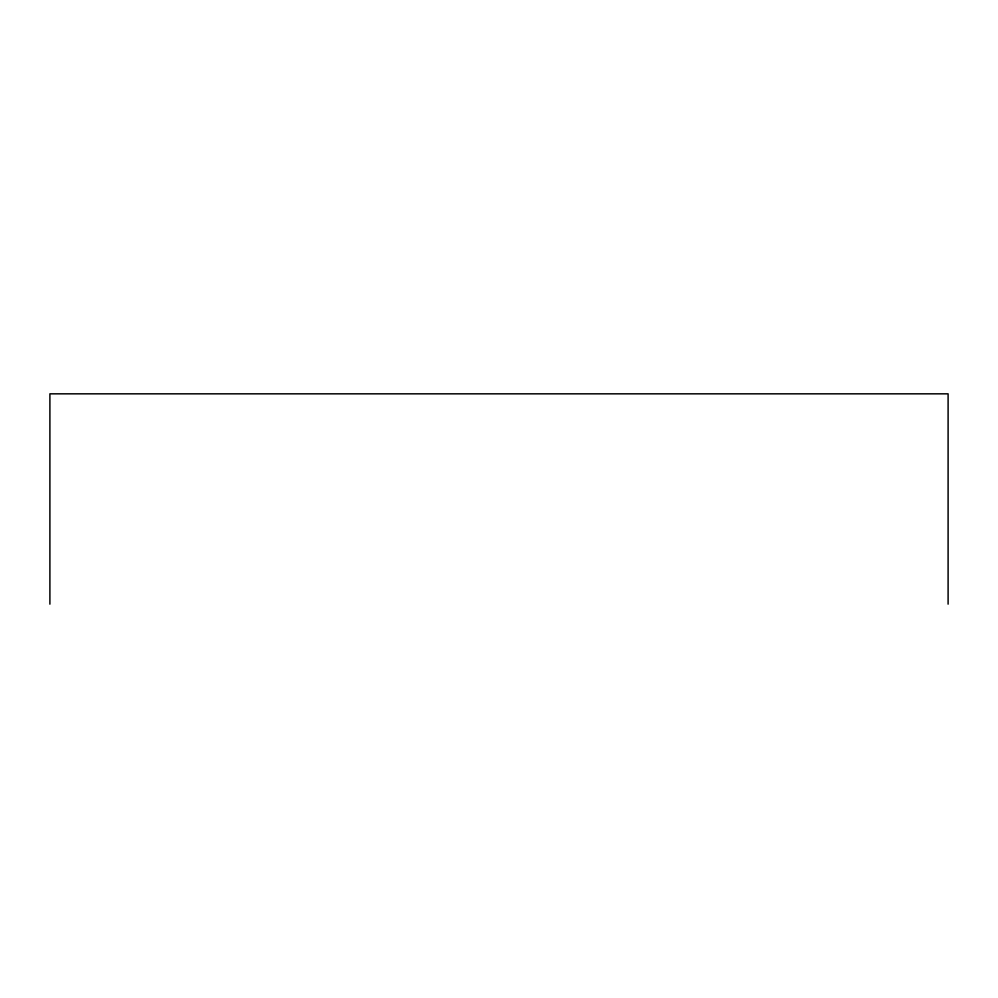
<?xml version="1.0" encoding="UTF-8"?>
<svg xmlns="http://www.w3.org/2000/svg" width="998" height="998" viewBox="0 0 998 998"><rect width="100%" height="100%" fill="white"/><g stroke="black" fill="none" stroke-linecap="round" stroke-linejoin="round"><path stroke-width="1.5" d="M948.1 604.164L948.1 393.836L49.9 393.836L49.9 604.164"/></g></svg>
